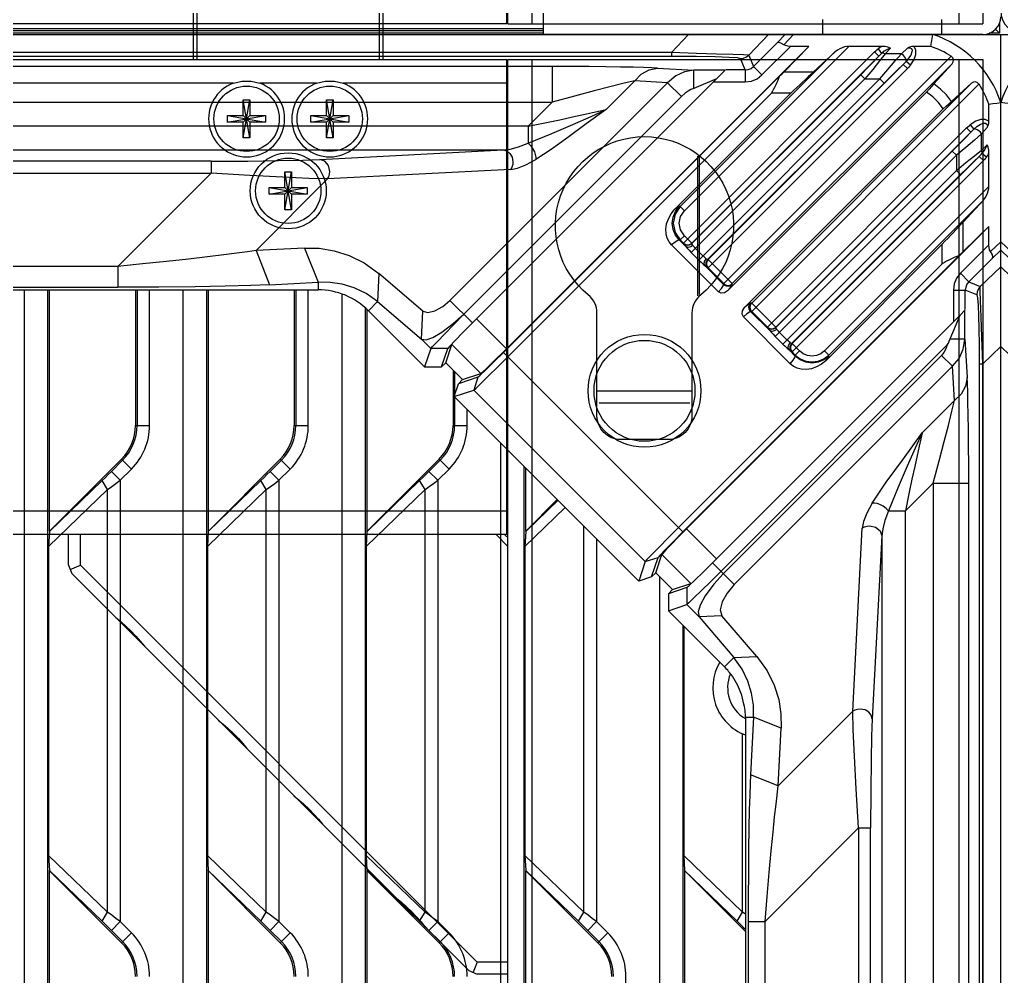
# Model space of a CAD drawing. Header units: millimetres. Extents: x -3132 to 28633, y 682 to 5849.
# Drawn here: x 24478.3 to 24561, y 4006.4 to 4087 of the extents above; entities that cross this region are included whole.
import ezdxf

# ---------------------------------------------------------------- set-up
doc = ezdxf.new("R2010")
doc.units = ezdxf.units.MM

# ---------------------------------------------------------------- blocks, each defined once
blk = doc.blocks.new('rtjg')
at = {"linetype": 'Continuous'}
for p, q in [((18724.389, 2765.059), (18724.389, 2763.809)), ((18734.389, 2765.059), (18734.389, 2763.809)), ((18239.389, 1763.809), (18239.389, 2763.809)), ((18239.389, 2763.809), (18739.389, 2763.809)), ((18711.661, 2762.288), (18713.107, 2763.809)), ((18719.817, 2763.809), (18718.174, 2762.082)), ((18720.563, 2763.102), (18721.236, 2763.809)), ((18721.942, 2763.809), (18721.116, 2762.94)), ((18739.389, 1763.809), (18739.389, 2763.809)), ((18697.764, 2737.35), (18723.224, 2762.809)), ((18726.588, 2762.809), (18712.749, 2748.97)), ((18720.563, 2763.102), (18718.575, 2761.114)), ((18721.684, 2762.809), (18719.282, 2760.407)), ((18720.69, 2763.13), (18720.563, 2763.102)), ((18723.224, 2762.809), (18721.114, 2760.647)), ((18723.224, 2762.809), (18721.684, 2762.809)), ((18729.38, 2762.809), (18726.588, 2762.809)), ((18730.095, 2762.664), (18729.652, 2762.184)), ((18731.03, 2762.184), (18731.545, 2762.664)), ((18733.51, 2762.809), (18732.085, 2762.809)), ((18711.661, 2762.288), (18627.701, 2762.288)), ((18627.701, 2761.996), (18711.661, 2761.996)), ((18711.661, 2762.288), (18711.661, 2761.996)), ((18725.414, 2762.338), (18712.398, 2749.322)), ((18712.667, 2746.241), (18728.77, 2762.344)), ((18713.37, 2746.241), (18729.199, 2762.071)), ((18716.073, 2742.835), (18735.214, 2761.976)), ((18718.174, 2762.082), (18718.575, 2761.114)), ((18723.597, 2760.647), (18725.433, 2762.355)), ((18728.77, 2762.344), (18729.122, 2761.993)), ((18729.062, 2762.602), (18729.357, 2762.217)), ((18731.03, 2762.184), (18729.652, 2762.184)), ((18701.613, 2761.115), (18627.293, 2761.115)), ((18701.613, 2761.115), (18701.613, 2758.117)), ((18716.776, 2742.835), (18735.291, 2761.351)), ((18717.868, 2760.821), (18717.467, 2761.789)), ((18719.282, 2760.407), (18718.575, 2761.114)), ((18731.177, 2761.29), (18731.529, 2760.938)), ((18731.794, 2761.235), (18731.412, 2761.534)), ((18735.291, 2761.351), (18733.757, 2759.648)), ((18720.764, 2760.288), (18697.504, 2737.028)), ((18710.497, 2760.971), (18713.548, 2760.794)), ((18727.596, 2760.426), (18713.37, 2746.199)), ((18713.548, 2759.275), (18713.548, 2760.794)), ((18716.188, 2760.794), (18713.548, 2760.794)), ((18714.749, 2744.158), (18731.529, 2760.938)), ((18715.445, 2760.068), (18716.188, 2760.794)), ((18717.868, 2760.821), (18716.234, 2760.821)), ((18717.868, 2760.821), (18717.868, 2759.822)), ((18723.597, 2760.647), (18721.114, 2760.647)), ((18727.594, 2760.424), (18727.946, 2760.072)), ((18711.333, 2759.747), (18693.01, 2741.423)), ((18694.905, 2739.528), (18715.445, 2760.068)), ((18706.157, 2757.502), (18708.562, 2759.908)), ((18711.333, 2759.747), (18708.562, 2759.908)), ((18712.494, 2758.585), (18711.333, 2759.747)), ((18713.328, 2745.455), (18727.946, 2760.072)), ((18715.445, 2760.068), (18713.548, 2759.275)), ((18713.963, 2744.82), (18729.216, 2760.072)), ((18714.708, 2744.861), (18729.567, 2759.721)), ((18715.211, 2759.822), (18717.868, 2759.822)), ((18736.93, 2759.712), (18718.414, 2741.196)), ((18718.414, 2740.493), (18737.555, 2759.634)), ((18727.946, 2760.072), (18729.216, 2760.072)), ((18729.216, 2760.072), (18729.567, 2759.721)), ((18735.227, 2758.177), (18736.93, 2759.712)), ((18712.494, 2758.585), (18694.171, 2740.262)), ((18697.87, 2736.662), (18720.079, 2758.871)), ((18711.919, 2749.068), (18721.722, 2758.871)), ((18712.823, 2758.874), (18712.494, 2758.585)), ((18733.125, 2758.96), (18716.392, 2742.227)), ((18721.722, 2758.871), (18720.079, 2758.871)), ((18631.215, 2758.117), (18701.613, 2758.117)), ((18699.585, 2756.089), (18701.613, 2758.117)), ((18738.389, 2756.506), (18738.389, 2757.931)), ((18717.806, 2740.813), (18734.537, 2757.544)), ((18699.585, 2756.089), (18632.386, 2756.089)), ((18699.585, 2756.089), (18699.585, 2754.649)), ((18736.815, 2756.215), (18737.113, 2755.833)), ((18719.738, 2739.17), (18736.517, 2755.949)), ((18720.441, 2739.17), (18736.95, 2755.679)), ((18736.517, 2755.949), (18736.869, 2755.598)), ((18738.243, 2755.965), (18737.764, 2755.45)), ((18737.764, 2754.072), (18737.764, 2755.45)), ((18737.764, 2754.072), (18738.243, 2754.516)), ((18633.618, 2754.09), (18697.487, 2754.09)), ((18682.062, 2753.287), (18697.487, 2754.09)), ((18720.399, 2738.384), (18735.652, 2753.636)), ((18735.298, 2753.986), (18720.441, 2739.128)), ((18735.3, 2753.988), (18735.652, 2753.636)), ((18735.652, 2753.636), (18735.652, 2752.366)), ((18738.182, 2753.483), (18737.797, 2753.777)), ((18738.389, 2751.009), (18738.389, 2753.801)), ((18672.891, 2753.143), (18635.257, 2753.143)), ((18672.891, 2753.143), (18672.891, 2752.144)), ((18721.82, 2737.087), (18737.923, 2753.191)), ((18737.572, 2753.542), (18737.923, 2753.191)), ((18635.043, 2752.144), (18672.891, 2752.144)), ((18665.031, 2744.284), (18672.891, 2752.144)), ((18698.132, 2752.446), (18682.707, 2751.643)), ((18721.034, 2737.749), (18735.652, 2752.366)), ((18721.779, 2737.79), (18736.003, 2752.015)), ((18735.652, 2752.366), (18736.003, 2752.015)), ((18676.681, 2745.617), (18682.707, 2751.643)), ((18724.55, 2737.17), (18738.389, 2751.009)), ((18724.901, 2736.818), (18737.917, 2749.834)), ((18737.935, 2749.853), (18736.226, 2748.018)), ((18712.398, 2749.322), (18712.309, 2749.322)), ((18712.749, 2748.97), (18712.398, 2749.322)), ((18736.226, 2745.535), (18736.226, 2748.018)), ((18738.389, 2747.644), (18712.929, 2722.185)), ((18736.226, 2745.535), (18738.389, 2747.644)), ((18738.389, 2746.105), (18738.389, 2747.644)), ((18239.389, 2746.363), (18240.258, 2745.536)), ((18712.309, 2746.51), (18712.398, 2746.51)), ((18712.838, 2745.981), (18712.309, 2746.51)), ((18712.398, 2746.51), (18712.749, 2746.861)), ((18712.398, 2746.51), (18712.667, 2746.241)), ((18712.667, 2746.241), (18712.667, 2746.199)), ((18712.749, 2746.861), (18713.37, 2746.241)), ((18713.37, 2746.199), (18713.37, 2746.241)), ((18734.45, 2746.143), (18724.647, 2736.34)), ((18734.45, 2744.499), (18734.45, 2746.143)), ((18738.52, 2745.536), (18739.389, 2746.363)), ((18240.096, 2744.984), (18239.389, 2745.656)), ((18680.772, 2745.83), (18676.681, 2745.617)), ((18676.681, 2745.617), (18677.813, 2742.731)), ((18680.772, 2745.83), (18681.904, 2742.943)), ((18711.661, 2746.088), (18715.617, 2742.132)), ((18713.328, 2745.455), (18713.963, 2744.82)), ((18713.677, 2745.803), (18714.312, 2745.168)), ((18735.986, 2743.702), (18738.389, 2746.105)), ((18738.652, 2745.302), (18738.52, 2745.536)), ((18739.389, 2745.656), (18738.681, 2744.984)), ((18734.45, 2744.499), (18712.241, 2722.29)), ((18712.607, 2721.924), (18735.867, 2745.184)), ((18714.749, 2744.861), (18714.708, 2744.861)), ((18714.749, 2744.861), (18716.776, 2742.835)), ((18736.693, 2742.996), (18738.681, 2744.984)), ((18239.389, 2744.237), (18241.117, 2742.595)), ((18665.031, 2744.284), (18581.455, 2744.284)), ((18665.031, 2744.284), (18665.031, 2742.53)), ((18687.029, 2743.698), (18686.92, 2741.326)), ((18690.734, 2740.526), (18687.029, 2743.698)), ((18716.073, 2742.746), (18714.489, 2744.33)), ((18714.708, 2744.158), (18714.749, 2744.158)), ((18714.749, 2744.158), (18716.073, 2742.835)), ((18736.693, 2742.996), (18735.986, 2743.702)), ((18737.661, 2742.595), (18739.389, 2744.237)), ((18677.813, 2742.731), (18681.904, 2742.943)), ((18681.904, 2742.943), (18681.904, 2742.309)), ((18716.073, 2742.835), (18716.073, 2742.746)), ((18716.776, 2742.746), (18716.776, 2742.835)), ((18736.693, 2742.996), (18737.661, 2742.595)), ((18581.455, 2742.53), (18665.031, 2742.53)), ((18616.463, 2742.309), (18681.904, 2742.309)), ((18657.16, 2742.309), (18657.16, 2518.723)), ((18659.153, 2519.789), (18659.153, 2742.309)), ((18659.298, 2722.005), (18659.298, 2742.309)), ((18666.525, 2742.309), (18666.525, 2730.893)), ((18666.658, 2742.309), (18666.659, 2730.893)), ((18667.713, 2730.893), (18667.713, 2742.309)), ((18670.53, 2742.309), (18670.53, 2518.723)), ((18672.523, 2519.789), (18672.523, 2742.309)), ((18672.668, 2722.005), (18672.668, 2742.309)), ((18679.895, 2742.309), (18679.895, 2730.893)), ((18680.028, 2742.309), (18680.029, 2730.893)), ((18681.083, 2730.893), (18681.083, 2742.309)), ((18735.401, 2742.289), (18735.401, 2739.631)), ((18735.401, 2742.289), (18736.4, 2742.289)), ((18736.4, 2740.655), (18736.4, 2742.289)), ((18737.368, 2741.888), (18736.4, 2742.289)), ((18683.9, 2741.921), (18683.9, 2518.723)), ((18686.146, 2740.552), (18686.92, 2741.326)), ((18686.92, 2741.326), (18690.625, 2738.154)), ((18693.01, 2741.423), (18694.905, 2739.528)), ((18718.414, 2741.196), (18718.326, 2741.196)), ((18718.414, 2741.196), (18720.441, 2739.17)), ((18685.893, 2519.789), (18685.893, 2740.747)), ((18686.038, 2722.005), (18686.038, 2740.635)), ((18690.879, 2735.82), (18686.146, 2740.552)), ((18690.625, 2738.154), (18690.734, 2740.526)), ((18718.326, 2740.493), (18718.414, 2740.493)), ((18719.909, 2738.91), (18718.326, 2740.493)), ((18718.414, 2740.493), (18719.738, 2739.17)), ((18736.362, 2740.589), (18735.97, 2740.188)), ((18736.362, 2738.163), (18736.362, 2740.589)), ((18695.252, 2739.863), (18697.764, 2737.35)), ((18735.97, 2740.188), (18715.108, 2719.325)), ((18717.712, 2740.038), (18721.668, 2736.082)), ((18719.738, 2739.17), (18719.738, 2739.128)), ((18720.441, 2739.128), (18720.441, 2739.17)), ((18720.748, 2738.732), (18721.383, 2738.097)), ((18690.625, 2738.154), (18691.399, 2737.38)), ((18720.399, 2738.384), (18721.034, 2737.749)), ((18736.362, 2738.163), (18735.123, 2738.163)), ((18736.362, 2738.163), (18736.551, 2734.917)), ((18240.91, 2736.081), (18239.389, 2737.528)), ((18691.399, 2737.38), (18690.879, 2735.82)), ((18692.828, 2737.38), (18691.399, 2737.38)), ((18692.308, 2735.82), (18692.828, 2737.38)), ((18692.654, 2736.166), (18693.167, 2737.707)), ((18693.167, 2737.707), (18695.609, 2735.266)), ((18712.607, 2721.924), (18697.504, 2737.028)), ((18715.822, 2718.611), (18734.885, 2737.673)), ((18722.089, 2736.73), (18721.56, 2737.259)), ((18721.82, 2737.79), (18721.779, 2737.79)), ((18721.779, 2737.087), (18721.82, 2737.087)), ((18721.82, 2737.79), (18722.441, 2737.17)), ((18721.82, 2737.087), (18722.089, 2736.818)), ((18722.441, 2737.17), (18722.089, 2736.818)), ((18724.901, 2736.818), (18724.55, 2737.17)), ((18739.389, 2737.528), (18737.867, 2736.081)), ((18734.403, 2736.788), (18716.024, 2718.409)), ((18722.089, 2736.818), (18722.089, 2736.73)), ((18724.901, 2736.73), (18724.901, 2736.818)), ((18735.319, 2735.872), (18734.403, 2736.788)), ((18690.879, 2735.82), (18692.308, 2735.82)), ((18692.654, 2736.166), (18692.308, 2735.82)), ((18694.068, 2734.752), (18692.654, 2736.166)), ((18693.265, 2735.555), (18693.265, 2730.893)), ((18693.399, 2735.421), (18693.399, 2733.407)), ((18716.94, 2717.493), (18735.319, 2735.872)), ((18735.487, 2732.983), (18735.319, 2735.872)), ((18737.575, 2736.118), (18737.575, 2527.121)), ((18737.575, 2736.081), (18737.867, 2736.081)), ((18737.867, 2527.121), (18737.867, 2736.081)), ((18695.354, 2734.95), (18693.721, 2734.405)), ((18693.721, 2734.405), (18694.068, 2734.752)), ((18694.068, 2734.752), (18695.609, 2735.266)), ((18695.354, 2734.95), (18695.007, 2733.871)), ((18693.373, 2733.326), (18693.721, 2734.405)), ((18693.373, 2733.326), (18695.007, 2733.871)), ((18695.007, 2733.871), (18709.45, 2719.428)), ((18708.905, 2717.793), (18693.373, 2733.326)), ((18693.399, 2733.326), (18693.399, 2730.893)), ((18735.487, 2732.983), (18732.781, 2730.277)), ((18694.453, 2730.893), (18694.453, 2732.246)), ((18666.525, 2730.893), (18667.713, 2730.893)), ((18679.895, 2730.893), (18681.083, 2730.893)), ((18693.265, 2730.893), (18694.453, 2730.893)), ((18697.27, 2729.429), (18697.27, 2518.723)), ((18665.353, 2728.065), (18659.298, 2722.005)), ((18665.448, 2727.97), (18664.498, 2727.02)), ((18666.193, 2727.225), (18665.353, 2728.065)), ((18678.723, 2728.065), (18672.668, 2722.005)), ((18678.818, 2727.97), (18677.868, 2727.02)), ((18679.563, 2727.225), (18678.723, 2728.065)), ((18692.093, 2728.065), (18686.038, 2722.005)), ((18692.188, 2727.97), (18691.238, 2727.02)), ((18692.933, 2727.225), (18692.093, 2728.065)), ((18665.243, 2726.275), (18666.193, 2727.225)), ((18678.613, 2726.275), (18679.563, 2727.225)), ((18691.983, 2726.275), (18692.933, 2727.225)), ((18699.263, 2519.789), (18699.263, 2727.436)), ((18699.408, 2722.005), (18699.408, 2727.29)), ((18664.498, 2727.02), (18665.243, 2726.275)), ((18677.868, 2727.02), (18678.613, 2726.275)), ((18691.238, 2727.02), (18691.983, 2726.275)), ((18659.213, 2720.711), (18664.174, 2725.502)), ((18663.712, 2726.247), (18659.285, 2721.972)), ((18664.174, 2725.502), (18663.712, 2726.247)), ((18664.174, 2689.904), (18664.174, 2725.502)), ((18665.243, 2726.275), (18665.243, 2689.131)), ((18672.583, 2720.711), (18677.544, 2725.502)), ((18677.082, 2726.247), (18672.655, 2721.972)), ((18677.544, 2725.502), (18677.082, 2726.247)), ((18677.544, 2689.904), (18677.544, 2725.502)), ((18678.613, 2726.275), (18678.613, 2689.131)), ((18685.953, 2720.711), (18690.914, 2725.502)), ((18690.452, 2726.247), (18686.025, 2721.972)), ((18690.914, 2725.502), (18690.452, 2726.247)), ((18690.914, 2689.904), (18690.914, 2725.502)), ((18691.983, 2726.275), (18691.983, 2689.131)), ((18733.697, 2726.034), (18731.368, 2723.705)), ((18733.697, 2726.034), (18733.697, 2530.635)), ((18733.697, 2726.034), (18736.695, 2726.034)), ((18736.695, 2526.713), (18736.695, 2726.034)), ((18702.05, 2724.649), (18699.408, 2722.005)), ((18699.323, 2720.711), (18702.713, 2723.985)), ((18702.107, 2724.591), (18699.395, 2721.972)), ((18729.928, 2723.705), (18731.368, 2723.705)), ((18731.368, 2531.98), (18731.368, 2723.705)), ((18704.284, 2689.904), (18704.284, 2722.414)), ((18712.929, 2722.185), (18715.442, 2719.672)), ((18726.922, 2706.827), (18727.725, 2722.252)), ((18659.282, 2721.974), (18659.213, 2720.711)), ((18659.299, 2722.005), (18659.282, 2721.974)), ((18672.652, 2721.974), (18672.583, 2720.711)), ((18672.669, 2722.005), (18672.652, 2721.974)), ((18686.022, 2721.974), (18685.953, 2720.711)), ((18686.039, 2722.005), (18686.022, 2721.974)), ((18699.392, 2721.974), (18699.323, 2720.711)), ((18699.409, 2722.005), (18699.392, 2721.974)), ((18705.353, 2721.345), (18705.353, 2689.131)), ((18729.369, 2721.608), (18728.567, 2706.183)), ((18729.369, 2721.608), (18729.369, 2533.212)), ((18659.213, 2720.711), (18659.213, 2694.695)), ((18672.583, 2720.711), (18672.583, 2694.695)), ((18685.953, 2720.711), (18685.953, 2694.695)), ((18699.323, 2720.711), (18699.323, 2694.695)), ((18709.45, 2719.428), (18710.529, 2719.775)), ((18709.984, 2718.141), (18710.529, 2719.775)), ((18710.331, 2718.488), (18710.845, 2720.029)), ((18710.845, 2720.029), (18713.286, 2717.588)), ((18709.45, 2719.428), (18708.905, 2717.793)), ((18715.108, 2719.325), (18716.94, 2717.493)), ((18709.984, 2718.141), (18708.905, 2717.793)), ((18710.331, 2718.488), (18709.984, 2718.141)), ((18711.745, 2717.074), (18710.331, 2718.488)), ((18710.64, 2718.18), (18710.64, 2518.723)), ((18712.96, 2717.249), (18711.4, 2716.728)), ((18711.745, 2717.074), (18713.286, 2717.588)), ((18712.96, 2717.249), (18712.96, 2715.82)), ((18711.4, 2716.728), (18711.399, 2715.299)), ((18711.4, 2716.728), (18711.745, 2717.074)), ((18711.399, 2715.299), (18712.96, 2715.82)), ((18712.96, 2715.82), (18713.989, 2714.79)), ((18716.132, 2710.567), (18711.399, 2715.299)), ((18715.91, 2714.878), (18713.989, 2714.79)), ((18713.989, 2714.79), (18716.925, 2711.36)), ((18718.846, 2711.448), (18715.91, 2714.878)), ((18712.633, 2519.789), (18712.633, 2714.066)), ((18712.693, 2714.005), (18712.693, 2694.695)), ((18716.925, 2711.36), (18718.846, 2711.448)), ((18716.925, 2711.36), (18716.132, 2710.567)), ((18717.887, 2706.458), (18717.859, 2706.889)), ((18726.922, 2706.827), (18720.651, 2700.556)), ((18717.889, 2706.324), (18717.889, 2528.831)), ((18717.889, 2706.324), (18718.567, 2706.324)), ((18718.567, 2706.324), (18718.314, 2701.472)), ((18720.903, 2705.408), (18718.567, 2706.324)), ((18717.654, 2689.904), (18717.654, 2704.93)), ((18720.651, 2700.556), (18720.903, 2705.408)), ((18720.651, 2700.556), (18718.314, 2701.472)), ((18720.47, 2699.022), (18720.651, 2700.556)), ((18727.423, 2697.011), (18719.541, 2689.128)), ((18727.423, 2697.011), (18727.423, 2534.29)), ((18727.423, 2697.011), (18728.423, 2697.011)), ((18728.423, 2534.829), (18728.423, 2697.011)), ((18659.213, 2694.695), (18659.282, 2693.427)), ((18664.174, 2689.904), (18659.213, 2694.695)), ((18672.583, 2694.695), (18672.652, 2693.427)), ((18677.544, 2689.904), (18672.583, 2694.695)), ((18685.953, 2694.695), (18686.022, 2693.427)), ((18690.914, 2689.904), (18685.953, 2694.695)), ((18699.323, 2694.695), (18699.392, 2693.427)), ((18704.284, 2689.904), (18699.323, 2694.695)), ((18712.693, 2694.695), (18712.762, 2693.427)), ((18717.654, 2689.904), (18712.693, 2694.695)), ((18659.287, 2693.431), (18663.712, 2689.159)), ((18659.298, 2584.218), (18659.298, 2693.406)), ((18659.298, 2693.406), (18665.353, 2687.341)), ((18672.657, 2693.431), (18677.082, 2689.159)), ((18672.668, 2584.218), (18672.668, 2693.406)), ((18672.668, 2693.406), (18678.723, 2687.341)), ((18686.027, 2693.431), (18690.452, 2689.159)), ((18686.038, 2584.218), (18686.038, 2693.406)), ((18686.038, 2693.406), (18692.093, 2687.341)), ((18699.397, 2693.431), (18703.822, 2689.159)), ((18699.408, 2584.218), (18699.408, 2693.406)), ((18699.408, 2693.406), (18705.463, 2687.341)), ((18712.767, 2693.431), (18717.192, 2689.159)), ((18712.778, 2584.218), (18712.778, 2693.406)), ((18712.778, 2693.406), (18717.889, 2688.286)), ((18663.712, 2689.159), (18664.174, 2689.904)), ((18677.082, 2689.159), (18677.544, 2689.904)), ((18690.452, 2689.159), (18690.914, 2689.904)), ((18703.822, 2689.159), (18704.284, 2689.904)), ((18717.192, 2689.159), (18717.654, 2689.904)), ((18717.889, 2689.737), (18717.654, 2689.904)), ((18665.243, 2689.131), (18664.498, 2688.386)), ((18666.193, 2688.181), (18665.243, 2689.131)), ((18678.613, 2689.131), (18677.868, 2688.386)), ((18679.563, 2688.181), (18678.613, 2689.131)), ((18691.983, 2689.131), (18691.238, 2688.386)), ((18692.933, 2688.181), (18691.983, 2689.131)), ((18705.353, 2689.131), (18704.608, 2688.386)), ((18706.303, 2688.181), (18705.353, 2689.131)), ((18718.12, 2689.128), (18718.12, 2450.198)), ((18718.12, 2689.128), (18719.541, 2689.128)), ((18719.541, 2445.33), (18719.541, 2689.128)), ((18664.498, 2688.386), (18665.448, 2687.436)), ((18677.868, 2688.386), (18678.818, 2687.436)), ((18691.238, 2688.386), (18692.188, 2687.436)), ((18704.608, 2688.386), (18705.558, 2687.436)), ((18665.353, 2687.341), (18666.193, 2688.181)), ((18678.723, 2687.341), (18679.563, 2688.181)), ((18692.093, 2687.341), (18692.933, 2688.181)), ((18705.463, 2687.341), (18706.303, 2688.181)), ((18707.823, 2593.106), (18707.823, 2684.513))]:
    blk.add_line(p, q, dxfattribs=at)
for points in [[(18733.51, 2762.809), (18733.565, 2763.14), (18733.62, 2763.473), (18733.674, 2763.809)], [(18721.116, 2762.94), (18720.882, 2763.073), (18720.69, 2763.13)], [(18721.662, 2762.809), (18721.446, 2762.826), (18721.263, 2762.869), (18721.116, 2762.94)], [(18726.588, 2762.809), (18726.415, 2762.796), (18726.228, 2762.759), (18726.032, 2762.698), (18725.83, 2762.612), (18725.628, 2762.501), (18725.433, 2762.355)], [(18729.38, 2762.809), (18729.273, 2762.748), (18729.167, 2762.679), (18729.062, 2762.602)], [(18730.098, 2762.666), (18729.834, 2762.557), (18729.583, 2762.399), (18729.357, 2762.217)], [(18730.095, 2762.664), (18729.89, 2762.743), (18729.648, 2762.793), (18729.38, 2762.809)], [(18732.085, 2762.809), (18731.894, 2762.79), (18731.714, 2762.737), (18731.545, 2762.664)], [(18731.545, 2762.664), (18731.733, 2762.684), (18731.871, 2762.628), (18731.927, 2762.501), (18731.91, 2762.336)], [(18731.794, 2761.235), (18732.087, 2761.703), (18732.229, 2762.123), (18732.237, 2762.488), (18732.085, 2762.809)], [(18718.174, 2762.082), (18717.738, 2762.088), (18716.816, 2762.114), (18715.445, 2762.157), (18713.764, 2762.214), (18711.661, 2762.288)], [(18711.661, 2761.996), (18713.753, 2761.985), (18715.332, 2761.957), (18716.506, 2761.913), (18717.195, 2761.858), (18717.467, 2761.789)], [(18717.467, 2761.789), (18717.725, 2761.823), (18717.966, 2761.922), (18718.174, 2762.082)], [(18729.122, 2761.993), (18728.689, 2761.538), (18728.172, 2761.007), (18727.596, 2760.426)], [(18729.652, 2762.184), (18729.186, 2761.591), (18728.605, 2760.872), (18727.946, 2760.072)], [(18728.77, 2762.344), (18728.865, 2762.436), (18728.963, 2762.522), (18729.062, 2762.602)], [(18729.357, 2762.217), (18729.278, 2762.146), (18729.199, 2762.071)], [(18729.216, 2760.072), (18729.883, 2760.865), (18730.501, 2761.585), (18731.03, 2762.184)], [(18729.652, 2762.184), (18729.544, 2762.222), (18729.444, 2762.233), (18729.357, 2762.217)], [(18731.412, 2761.534), (18731.42, 2761.685), (18731.351, 2761.865), (18731.212, 2762.046), (18731.03, 2762.184)], [(18731.91, 2762.336), (18731.803, 2762.075), (18731.631, 2761.805), (18731.412, 2761.534)], [(18735.291, 2761.351), (18735.383, 2761.503), (18735.405, 2761.675), (18735.346, 2761.845), (18735.214, 2761.976)], [(18710.497, 2760.971), (18709.977, 2760.997), (18709.294, 2761.022), (18708.431, 2761.046), (18707.377, 2761.069), (18706.129, 2761.088), (18704.72, 2761.103), (18703.197, 2761.112), (18701.613, 2761.115)], [(18714.749, 2744.861), (18731.258, 2761.37), (18731.337, 2761.452), (18731.412, 2761.534)], [(18717.868, 2760.821), (18718.127, 2760.855), (18718.368, 2760.955), (18718.575, 2761.114)], [(18729.567, 2759.721), (18730.149, 2760.297), (18730.694, 2760.829), (18731.177, 2761.29)], [(18731.794, 2761.235), (18731.711, 2761.134), (18731.623, 2761.035), (18731.529, 2760.938)], [(18708.562, 2759.908), (18709.114, 2760.472), (18709.776, 2760.836), (18710.497, 2760.971)], [(18713.548, 2760.794), (18712.761, 2760.677), (18712.015, 2760.34), (18711.333, 2759.747)], [(18717.868, 2759.822), (18718.386, 2759.89), (18718.868, 2760.089), (18719.282, 2760.407)], [(18708.562, 2759.908), (18707.681, 2759.703), (18706.477, 2759.404), (18705.141, 2759.06), (18703.504, 2758.627), (18701.613, 2758.117)], [(18733.757, 2759.648), (18733.56, 2759.43), (18733.348, 2759.2), (18733.123, 2758.958)], [(18735.227, 2758.177), (18734.816, 2758.72), (18734.319, 2759.219), (18733.757, 2759.648)], [(18737.555, 2759.634), (18737.414, 2759.772), (18737.245, 2759.826), (18737.08, 2759.803), (18736.93, 2759.712)], [(18713.548, 2759.275), (18713.3, 2759.167), (18713.058, 2759.034), (18712.823, 2758.874)], [(18734.537, 2757.544), (18734.148, 2758.082), (18733.681, 2758.552), (18733.125, 2758.96)], [(18240.389, 2757.931), (18240.058, 2757.986), (18239.725, 2758.041), (18239.389, 2758.095)], [(18734.537, 2757.544), (18734.78, 2757.769), (18735.01, 2757.98), (18735.227, 2758.177)], [(18738.389, 2757.931), (18738.72, 2757.986), (18739.053, 2758.041), (18739.389, 2758.095)], [(18699.585, 2754.649), (18701.601, 2755.466), (18703.364, 2756.233), (18704.886, 2756.916), (18706.157, 2757.502)], [(18699.585, 2756.089), (18701.011, 2756.376), (18702.255, 2756.633), (18703.33, 2756.863), (18704.25, 2757.062), (18705.025, 2757.235), (18705.659, 2757.382), (18706.157, 2757.502)], [(18706.157, 2757.502), (18704.464, 2756.284), (18702.925, 2755.139), (18701.519, 2754.127), (18700.23, 2753.284)], [(18736.517, 2755.949), (18736.615, 2756.043), (18736.714, 2756.132), (18736.815, 2756.215)], [(18738.389, 2756.506), (18738.07, 2756.657), (18737.705, 2756.65), (18737.285, 2756.509), (18736.815, 2756.215)], [(18737.113, 2755.833), (18737.384, 2756.051), (18737.654, 2756.223), (18737.916, 2756.331)], [(18737.916, 2756.331), (18738.101, 2756.345), (18738.227, 2756.267), (18738.264, 2756.132), (18738.243, 2755.965)], [(18738.243, 2755.965), (18738.317, 2756.134), (18738.37, 2756.315), (18738.389, 2756.506)], [(18736.869, 2755.598), (18736.407, 2755.114), (18735.875, 2754.568), (18735.298, 2753.986)], [(18737.764, 2755.45), (18737.163, 2754.921), (18736.444, 2754.303), (18735.652, 2753.636)], [(18737.113, 2755.833), (18737.031, 2755.757), (18736.95, 2755.679)], [(18737.412, 2755.789), (18737.303, 2755.832), (18737.201, 2755.847), (18737.113, 2755.833)], [(18737.764, 2755.45), (18737.673, 2755.582), (18737.552, 2755.699), (18737.412, 2755.789)], [(18697.487, 2754.09), (18698.068, 2754.167), (18698.781, 2754.358), (18699.585, 2754.649)], [(18699.585, 2754.649), (18699.786, 2754.453), (18699.968, 2754.207), (18700.114, 2753.929)], [(18737.797, 2753.778), (18737.978, 2754.003), (18738.136, 2754.253), (18738.245, 2754.518)], [(18738.389, 2753.801), (18738.372, 2754.068), (18738.323, 2754.311), (18738.243, 2754.516)], [(18697.487, 2754.09), (18697.794, 2754.012), (18698.058, 2753.803), (18698.245, 2753.482), (18698.317, 2753.09)], [(18700.114, 2753.929), (18700.197, 2753.694), (18700.237, 2753.474), (18700.23, 2753.284)], [(18721.82, 2737.79), (18737.65, 2753.62), (18737.725, 2753.698), (18737.797, 2753.777)], [(18735.652, 2752.366), (18736.452, 2753.026), (18737.171, 2753.607), (18737.764, 2754.072)], [(18737.797, 2753.778), (18737.813, 2753.863), (18737.802, 2753.964), (18737.764, 2754.072)], [(18738.182, 2753.483), (18738.258, 2753.588), (18738.327, 2753.694), (18738.389, 2753.801)], [(18672.891, 2753.143), (18676.001, 2753.156), (18678.585, 2753.187), (18680.626, 2753.233), (18682.062, 2753.287)], [(18682.892, 2752.288), (18682.781, 2752.772), (18682.484, 2753.139), (18682.062, 2753.287)], [(18698.132, 2752.446), (18698.687, 2752.554), (18699.399, 2752.836), (18700.23, 2753.284)], [(18698.317, 2753.09), (18698.298, 2752.854), (18698.231, 2752.628), (18698.132, 2752.446)], [(18736.003, 2752.015), (18736.585, 2752.591), (18737.116, 2753.108), (18737.572, 2753.542)], [(18738.182, 2753.483), (18738.102, 2753.383), (18738.015, 2753.286), (18737.923, 2753.191)], [(18682.707, 2751.643), (18681.137, 2751.688), (18678.928, 2751.787), (18676.16, 2751.939), (18672.891, 2752.144)], [(18682.707, 2751.643), (18682.805, 2751.823), (18682.872, 2752.047), (18682.892, 2752.288)], [(18737.935, 2749.853), (18738.08, 2750.049), (18738.192, 2750.251), (18738.277, 2750.454), (18738.338, 2750.649), (18738.376, 2750.836), (18738.389, 2751.009)], [(18711.661, 2746.088), (18711.459, 2746.34), (18711.305, 2746.651), (18711.214, 2747.013), (18711.192, 2747.421), (18711.252, 2747.86), (18711.399, 2748.303), (18711.627, 2748.715), (18711.919, 2749.068)], [(18711.73, 2747.916), (18711.796, 2748.426), (18711.993, 2748.906), (18712.309, 2749.322)], [(18712.398, 2749.322), (18711.97, 2748.683), (18711.816, 2747.915), (18711.97, 2747.147), (18712.398, 2746.51)], [(18712.309, 2749.322), (18712.234, 2749.293), (18712.104, 2749.208), (18711.919, 2749.068)], [(18712.749, 2746.861), (18712.424, 2747.35), (18712.312, 2747.922), (18712.427, 2748.491), (18712.749, 2748.97)], [(18712.309, 2746.51), (18711.995, 2746.921), (18711.798, 2747.398), (18711.73, 2747.916)], [(18712.309, 2746.51), (18712.19, 2746.472), (18711.97, 2746.33), (18711.661, 2746.088)], [(18712.667, 2746.241), (18712.749, 2746.175), (18712.878, 2746.116), (18713.018, 2746.096)], [(18712.667, 2746.199), (18712.687, 2746.162), (18712.745, 2746.088), (18712.838, 2745.981)], [(18713.018, 2746.055), (18712.879, 2746.074), (18712.75, 2746.133), (18712.667, 2746.199)], [(18713.018, 2746.096), (18713.175, 2746.121), (18713.294, 2746.179), (18713.37, 2746.241)], [(18713.37, 2746.199), (18713.288, 2746.134), (18713.16, 2746.075), (18713.018, 2746.055)], [(18713.37, 2746.199), (18713.375, 2746.177), (18713.4, 2746.135), (18713.444, 2746.078)], [(18676.681, 2745.617), (18675.975, 2745.515), (18675.076, 2745.396), (18673.961, 2745.256), (18672.606, 2745.091), (18670.996, 2744.904), (18669.144, 2744.701), (18667.121, 2744.492), (18665.031, 2744.284)], [(18680.772, 2745.83), (18682.008, 2745.809), (18683.255, 2745.608), (18684.517, 2745.212), (18685.784, 2744.592), (18687.029, 2743.698)], [(18712.838, 2745.981), (18712.974, 2745.83), (18713.139, 2745.65), (18713.328, 2745.455)], [(18712.838, 2745.981), (18712.95, 2745.92), (18713.064, 2745.906), (18713.19, 2745.928)], [(18713.19, 2745.928), (18713.279, 2745.963), (18713.365, 2746.014), (18713.444, 2746.078)], [(18713.677, 2745.803), (18713.588, 2745.899), (18713.509, 2745.995), (18713.444, 2746.078)], [(18738.52, 2745.536), (18738.449, 2745.683), (18738.405, 2745.866), (18738.389, 2746.083)], [(18738.681, 2744.984), (18738.709, 2745.11), (18738.652, 2745.302)], [(18713.963, 2744.82), (18714.158, 2744.631), (18714.338, 2744.466), (18714.489, 2744.33)], [(18714.587, 2744.935), (18714.503, 2745.001), (18714.407, 2745.08), (18714.312, 2745.168)], [(18714.489, 2744.33), (18714.417, 2744.495), (18714.445, 2744.708), (18714.587, 2744.935)], [(18714.708, 2744.158), (18714.581, 2744.375), (18714.578, 2744.631), (18714.708, 2744.861)], [(18714.587, 2744.935), (18714.644, 2744.892), (18714.685, 2744.867), (18714.708, 2744.861)], [(18714.749, 2744.861), (18714.655, 2744.729), (18714.61, 2744.587), (18714.607, 2744.453), (18714.636, 2744.335), (18714.685, 2744.237), (18714.749, 2744.158)], [(18714.489, 2744.33), (18714.597, 2744.236), (18714.671, 2744.178), (18714.708, 2744.158)], [(18735.986, 2743.702), (18735.669, 2743.288), (18735.469, 2742.806), (18735.401, 2742.289)], [(18686.92, 2741.326), (18685.94, 2742.004), (18684.938, 2742.482), (18683.929, 2742.787), (18682.919, 2742.938), (18681.904, 2742.943)], [(18716.073, 2742.835), (18716.155, 2742.769), (18716.284, 2742.71), (18716.424, 2742.69)], [(18716.424, 2742.69), (18716.58, 2742.715), (18716.7, 2742.773), (18716.776, 2742.835)], [(18736.693, 2742.996), (18736.534, 2742.789), (18736.434, 2742.548), (18736.4, 2742.289)], [(18677.78, 2742.729), (18676.241, 2742.667), (18674.091, 2742.612), (18671.562, 2742.57), (18668.505, 2742.541), (18665.031, 2742.53)], [(18715.617, 2742.132), (18715.869, 2742.431), (18716.023, 2742.639), (18716.073, 2742.746)], [(18716.392, 2742.227), (18716.126, 2742.056), (18715.845, 2742.022), (18715.617, 2742.132)], [(18716.424, 2742.601), (18716.285, 2742.621), (18716.156, 2742.68), (18716.073, 2742.746)], [(18716.392, 2742.227), (18716.603, 2742.48), (18716.732, 2742.655), (18716.776, 2742.746)], [(18716.776, 2742.746), (18716.694, 2742.681), (18716.566, 2742.622), (18716.424, 2742.601)], [(18737.661, 2742.595), (18737.503, 2742.389), (18737.403, 2742.148), (18737.368, 2741.888)], [(18737.867, 2736.081), (18737.789, 2738.318), (18737.731, 2740.049), (18737.689, 2741.376), (18737.666, 2742.21), (18737.661, 2742.595)], [(18690.734, 2740.526), (18691.154, 2740.398), (18691.743, 2740.536), (18692.398, 2740.906), (18693.01, 2741.423)], [(18718.326, 2741.196), (18718.234, 2741.153), (18718.059, 2741.023), (18717.806, 2740.813)], [(18718.181, 2740.845), (18718.201, 2740.984), (18718.259, 2741.113), (18718.326, 2741.196)], [(18718.414, 2741.196), (18718.348, 2741.114), (18718.289, 2740.985), (18718.269, 2740.845)], [(18737.368, 2741.888), (18737.434, 2741.648), (18737.487, 2741.029), (18737.526, 2740.116)], [(18717.712, 2740.038), (18717.601, 2740.267), (18717.635, 2740.547), (18717.806, 2740.813)], [(18718.326, 2740.493), (18718.219, 2740.444), (18718.011, 2740.289), (18717.712, 2740.038)], [(18718.326, 2740.493), (18718.26, 2740.575), (18718.201, 2740.703), (18718.181, 2740.845)], [(18718.269, 2740.845), (18718.288, 2740.708), (18718.344, 2740.582), (18718.414, 2740.493)], [(18690.625, 2738.154), (18691.01, 2738.101), (18691.559, 2738.297), (18692.323, 2738.751), (18693.271, 2739.484), (18694.166, 2740.267)], [(18691.399, 2737.38), (18691.551, 2737.553), (18691.953, 2737.974), (18692.567, 2738.605), (18693.337, 2739.385), (18694.166, 2740.267)], [(18694.905, 2739.528), (18694.119, 2738.737), (18693.447, 2738.049), (18692.996, 2737.575), (18692.828, 2737.38)], [(18734.885, 2737.673), (18734.974, 2737.835), (18735.054, 2737.998), (18735.97, 2740.188)], [(18737.526, 2740.116), (18737.552, 2739.034), (18737.569, 2737.692), (18737.575, 2736.118)], [(18719.738, 2739.17), (18719.82, 2739.103), (18719.949, 2739.045), (18720.089, 2739.025)], [(18719.738, 2739.128), (18719.758, 2739.091), (18719.816, 2739.017), (18719.909, 2738.91)], [(18720.089, 2738.983), (18719.951, 2739.003), (18719.821, 2739.062), (18719.738, 2739.128)], [(18719.909, 2738.91), (18720.045, 2738.759), (18720.21, 2738.579), (18720.399, 2738.384)], [(18719.909, 2738.91), (18720.022, 2738.848), (18720.135, 2738.835), (18720.261, 2738.856)], [(18720.089, 2739.025), (18720.246, 2739.05), (18720.366, 2739.108), (18720.441, 2739.17)], [(18720.441, 2739.128), (18720.359, 2739.063), (18720.231, 2739.004), (18720.089, 2738.983)], [(18720.261, 2738.856), (18720.35, 2738.892), (18720.436, 2738.943), (18720.515, 2739.007)], [(18720.441, 2739.128), (18720.446, 2739.106), (18720.472, 2739.064), (18720.515, 2739.007)], [(18720.748, 2738.732), (18720.659, 2738.828), (18720.58, 2738.923), (18720.515, 2739.007)], [(18721.658, 2737.864), (18721.574, 2737.93), (18721.478, 2738.008), (18721.383, 2738.097)], [(18721.56, 2737.259), (18721.488, 2737.424), (18721.516, 2737.637), (18721.658, 2737.864)], [(18721.658, 2737.864), (18721.715, 2737.821), (18721.756, 2737.796), (18721.779, 2737.79)], [(18735.319, 2735.872), (18735.888, 2736.539), (18736.236, 2737.309), (18736.362, 2738.163)], [(18695.354, 2734.95), (18695.55, 2735.118), (18696.025, 2735.569), (18696.713, 2736.242), (18697.504, 2737.028)], [(18721.034, 2737.749), (18721.23, 2737.56), (18721.409, 2737.395), (18721.56, 2737.259)], [(18721.56, 2737.259), (18721.668, 2737.165), (18721.742, 2737.107), (18721.779, 2737.087)], [(18721.779, 2737.087), (18721.652, 2737.304), (18721.649, 2737.56), (18721.779, 2737.79)], [(18721.82, 2737.79), (18721.726, 2737.657), (18721.681, 2737.516), (18721.678, 2737.382), (18721.707, 2737.264), (18721.756, 2737.166), (18721.82, 2737.087)], [(18723.495, 2736.733), (18723.109, 2736.783), (18722.75, 2736.933), (18722.441, 2737.17)], [(18724.55, 2737.17), (18724.241, 2736.933), (18723.881, 2736.783), (18723.495, 2736.733)], [(18734.885, 2737.674), (18734.77, 2737.331), (18734.605, 2737.032), (18734.403, 2736.788)], [(18695.007, 2733.871), (18695.176, 2734.017), (18695.598, 2734.419), (18696.239, 2735.044), (18697.027, 2735.821), (18697.87, 2736.662)], [(18721.668, 2736.082), (18721.909, 2736.391), (18722.052, 2736.61), (18722.089, 2736.73)], [(18724.647, 2736.34), (18724.295, 2736.048), (18723.882, 2735.819), (18723.44, 2735.672), (18723, 2735.613), (18722.593, 2735.634), (18722.231, 2735.726), (18721.92, 2735.879), (18721.668, 2736.082)], [(18722.089, 2736.818), (18722.494, 2736.506), (18722.973, 2736.306), (18723.495, 2736.236)], [(18723.495, 2736.15), (18722.985, 2736.216), (18722.505, 2736.413), (18722.089, 2736.73)], [(18723.495, 2736.236), (18724.017, 2736.306), (18724.496, 2736.506), (18724.901, 2736.818)], [(18724.901, 2736.73), (18724.49, 2736.416), (18724.013, 2736.218), (18723.495, 2736.15)], [(18724.647, 2736.34), (18724.788, 2736.524), (18724.873, 2736.655), (18724.901, 2736.73)], [(18736.551, 2734.917), (18736.417, 2734.201), (18736.055, 2733.539), (18735.487, 2732.983)], [(18736.695, 2726.034), (18736.692, 2727.619), (18736.682, 2729.142), (18736.667, 2730.552), (18736.648, 2731.799), (18736.626, 2732.853), (18736.602, 2733.716), (18736.576, 2734.399), (18736.551, 2734.917)], [(18733.697, 2726.034), (18734.204, 2727.915), (18734.636, 2729.55), (18734.98, 2730.887), (18735.28, 2732.094), (18735.487, 2732.983)], [(18728.564, 2724.35), (18729.751, 2726.128), (18731.203, 2728.091), (18732.781, 2730.277)], [(18732.781, 2730.277), (18732.188, 2728.991), (18731.501, 2727.459), (18730.738, 2725.704), (18729.928, 2723.705)], [(18732.781, 2730.277), (18732.661, 2729.779), (18732.514, 2729.145), (18732.341, 2728.371), (18732.142, 2727.45), (18731.912, 2726.375), (18731.655, 2725.132), (18731.368, 2723.705)], [(18664.498, 2727.02), (18664.228, 2726.751), (18663.966, 2726.494), (18663.712, 2726.247)], [(18677.868, 2727.02), (18677.598, 2726.751), (18677.336, 2726.494), (18677.082, 2726.247)], [(18691.238, 2727.02), (18690.968, 2726.751), (18690.706, 2726.494), (18690.452, 2726.247)], [(18664.174, 2725.502), (18664.524, 2725.752), (18664.881, 2726.01), (18665.243, 2726.275)], [(18677.544, 2725.502), (18677.894, 2725.752), (18678.251, 2726.01), (18678.613, 2726.275)], [(18690.914, 2725.502), (18691.264, 2725.752), (18691.621, 2726.01), (18691.983, 2726.275)], [(18728.564, 2724.35), (18728.116, 2723.521), (18727.834, 2722.809), (18727.725, 2722.252)], [(18729.208, 2724.235), (18728.973, 2724.318), (18728.753, 2724.358), (18728.564, 2724.35)], [(18729.928, 2723.705), (18729.733, 2723.906), (18729.486, 2724.088), (18729.208, 2724.235)], [(18729.928, 2723.705), (18729.638, 2722.903), (18729.447, 2722.19), (18729.369, 2721.608)], [(18712.241, 2722.29), (18711.401, 2721.447), (18710.623, 2720.659), (18709.999, 2720.019), (18709.596, 2719.597), (18709.45, 2719.428)], [(18727.725, 2722.252), (18727.905, 2722.35), (18728.129, 2722.417), (18728.37, 2722.438)], [(18728.37, 2722.438), (18728.853, 2722.326), (18729.221, 2722.029), (18729.369, 2721.608)], [(18712.607, 2721.924), (18711.821, 2721.133), (18711.148, 2720.445), (18710.697, 2719.97), (18710.529, 2719.775)], [(18712.96, 2717.249), (18713.155, 2717.417), (18713.629, 2717.868), (18714.317, 2718.54), (18715.108, 2719.325)], [(18715.822, 2718.611), (18714.965, 2717.758), (18714.184, 2716.988), (18713.554, 2716.373), (18713.133, 2715.971), (18712.96, 2715.82)], [(18716.024, 2718.409), (18715.217, 2717.526), (18714.494, 2716.553), (18714.069, 2715.77), (18713.906, 2715.201), (18713.989, 2714.79)], [(18716.94, 2717.493), (18716.339, 2716.78), (18715.92, 2716.036), (18715.762, 2715.366), (18715.91, 2714.878)], [(18718.846, 2711.448), (18719.707, 2710.249), (18720.306, 2709.027), (18720.689, 2707.808), (18720.883, 2706.603), (18720.903, 2705.408)], [(18718.567, 2706.324), (18718.558, 2707.341), (18718.405, 2708.354), (18718.096, 2709.367), (18717.612, 2710.375), (18716.925, 2711.36)], [(18717.759, 2707.429), (18717.576, 2708.192), (18717.257, 2708.994), (18716.787, 2709.789)], [(18717.859, 2706.889), (18717.806, 2707.237), (18717.759, 2707.429)], [(18727.567, 2707.013), (18727.331, 2706.993), (18727.105, 2706.926), (18726.922, 2706.827)], [(18727.423, 2697.011), (18727.217, 2700.289), (18727.066, 2703.058), (18726.967, 2705.264), (18726.922, 2706.827)], [(18728.567, 2706.183), (18728.489, 2706.489), (18728.28, 2706.753), (18727.958, 2706.94), (18727.567, 2707.013)], [(18728.567, 2706.183), (18728.512, 2704.745), (18728.466, 2702.703), (18728.435, 2700.12), (18728.423, 2697.011)], [(18718.314, 2701.472), (18718.281, 2700.742), (18718.247, 2699.768), (18718.214, 2698.527), (18718.183, 2697), (18718.156, 2695.215), (18718.136, 2693.241), (18718.124, 2691.178), (18718.12, 2689.128)], [(18719.541, 2689.128), (18719.723, 2691.244), (18719.896, 2693.261), (18720.059, 2695.079), (18720.21, 2696.641), (18720.349, 2697.949), (18720.47, 2699.022)], [(18659.293, 2693.401), (18659.29, 2693.412), (18659.29, 2693.42), (18659.287, 2693.431)], [(18672.663, 2693.401), (18672.66, 2693.412), (18672.66, 2693.42), (18672.657, 2693.431)], [(18686.033, 2693.401), (18686.03, 2693.412), (18686.03, 2693.42), (18686.027, 2693.431)], [(18712.773, 2693.401), (18712.77, 2693.412), (18712.77, 2693.42), (18712.767, 2693.431)], [(18665.243, 2689.131), (18664.881, 2689.396), (18664.524, 2689.654), (18664.174, 2689.904)], [(18678.613, 2689.131), (18678.251, 2689.396), (18677.894, 2689.654), (18677.544, 2689.904)], [(18691.983, 2689.131), (18691.621, 2689.396), (18691.264, 2689.654), (18690.914, 2689.904)], [(18705.353, 2689.131), (18704.991, 2689.396), (18704.634, 2689.654), (18704.284, 2689.904)], [(18663.712, 2689.159), (18663.966, 2688.912), (18664.228, 2688.654), (18664.498, 2688.386)], [(18677.082, 2689.159), (18677.336, 2688.912), (18677.598, 2688.654), (18677.868, 2688.386)], [(18690.452, 2689.159), (18690.706, 2688.912), (18690.968, 2688.654), (18691.238, 2688.386)], [(18703.822, 2689.159), (18704.076, 2688.912), (18704.338, 2688.654), (18704.608, 2688.386)], [(18717.192, 2689.159), (18717.446, 2688.912), (18717.708, 2688.654), (18717.889, 2688.475)]]:
    blk.add_lwpolyline(points, dxfattribs=at)
for radius in [4.75, 4.25]:
    blk.add_circle((18709.389, 2733.809), radius, dxfattribs=at)
for centre, radius, start, end in [((18247.874, 2755.324), 8.926, 108.08173, 161.91827), ((18730.904, 2755.324), 8.926, 18.08173, 71.91827), ((18730.904, 2755.324), 7.926, 57.05806, 70.80134), ((18730.904, 2755.324), 7.926, 19.19866, 32.94194), ((18681.904, 2736.309), 6, 45, 90), ((18662.525, 2730.893), 4, 314.99932, 360), ((18662.525, 2730.893), 4.134, 315, 0), ((18662.525, 2730.893), 5.188, 315, 360), ((18675.895, 2730.893), 4, 314.99932, 360), ((18675.895, 2730.893), 4.134, 315, 0), ((18675.895, 2730.893), 5.188, 315, 360), ((18689.265, 2730.893), 4, 314.99932, 360), ((18689.265, 2730.893), 4.134, 315, 0), ((18689.265, 2730.893), 5.188, 315, 360), ((18719.389, 2708.809), 4.25, 149.51287, 249.11868), ((18711.889, 2706.324), 6, 35.27566, 45), ((18719.389, 2708.809), 3, 156.97598, 239.82176), ((18711.889, 2706.324), 6, 0, 1.2757), ((18662.525, 2684.513), 4.134, 0, 45), ((18662.525, 2684.513), 5.188, 0, 45), ((18675.895, 2684.513), 4.134, 0, 45), ((18675.895, 2684.513), 5.188, 0, 45), ((18689.265, 2684.513), 4.134, 0, 45), ((18689.265, 2684.513), 5.188, 0, 45), ((18702.635, 2684.513), 4.134, 0, 45), ((18702.635, 2684.513), 5.188, 0, 45), ((18662.525, 2684.513), 4, 0, 45.00069), ((18675.895, 2684.513), 4, 0, 45.00069), ((18689.265, 2684.513), 4, 0, 45.00069), ((18702.635, 2684.513), 4, 0, 45.00069)]:
    blk.add_arc(centre, radius, start, end, dxfattribs=at)
for centre, major_axis, ratio, start_param, end_param in [((18711.123, 2755.015), (9.588, 7.358), 0.317791, -0.672826, -0.454631), ((18715.344, 2755.015), (7.966, 7.964), 0.012341, -0.834897, -0.773054), ((18718.383, 2755.015), (7.981, 7.959), 0.037007, 0.82249, 1.102528), ((18730.594, 2742.804), (7.959, 7.981), 0.037007, -1.102528, -0.82249), ((18730.594, 2739.764), (7.964, 7.966), 0.012341, 0.773054, 0.834897), ((18730.594, 2735.543), (7.358, 9.588), 0.317791, 0.454631, 0.672826), ((18697.727, 2737.387), (2.121, 2.121), 0.017455, -3.106686, -1.570796), ((18712.966, 2722.148), (2.121, 2.121), 0.017455, 1.570796, 3.106686)]:
    blk.add_ellipse(centre, major_axis=major_axis, ratio=ratio, start_param=start_param, end_param=end_param, dxfattribs=at)
blk = doc.blocks.new('*U107')
blk.add_blockref('rtjg', (-18489.389, -2267.309))
blk = doc.blocks.new('*U108')
at = {"color": 0, "linetype": 'ByBlock', "lineweight": -2, "transparency": 16777216}
for p in [(1000, 1000), (1500, 1000)]:
    blk.add_blockref('*U107', p, dxfattribs=at)
blk = doc.blocks.new('hfnv')
at = {"color": 114, "linetype": 'Continuous', "true_color": 0x139b48}
for p, q in [((20722.976, 7512.585), (20722.976, 7504.585)), ((20723.276, 7512.585), (20723.276, 7504.585)), ((20738.676, 7504.585), (20738.676, 7512.585)), ((20738.976, 7504.585), (20738.976, 7512.585)), ((20332.576, 7504.585), (20749.376, 7504.585)), ((20749.376, 7464.585), (20749.376, 7504.585)), ((20749.476, 6507.585), (20749.476, 7504.585)), ((20749.476, 7504.585), (20789.476, 7504.585)), ((20751.476, 7504.585), (20751.476, 6507.585)), ((20787.476, 7410.699), (20787.476, 7504.585)), ((20789.476, 7504.585), (20789.476, 6507.585)), ((20726.362, 7502.585), (20355.59, 7502.585)), ((20733.362, 7502.585), (20728.59, 7502.585)), ((20749.376, 7502.585), (20735.59, 7502.585)), ((20727.196, 7497.985), (20727.756, 7501.185)), ((20727.196, 7499.865), (20727.196, 7501.185)), ((20727.756, 7497.985), (20727.196, 7501.185)), ((20727.196, 7501.185), (20727.756, 7501.185)), ((20727.756, 7501.185), (20727.756, 7499.865)), ((20734.196, 7497.985), (20734.756, 7501.185)), ((20734.196, 7499.865), (20734.196, 7501.185)), ((20734.756, 7497.985), (20734.196, 7501.185)), ((20734.196, 7501.185), (20734.756, 7501.185)), ((20734.756, 7501.185), (20734.756, 7499.865)), ((20749.476, 7500.585), (20749.376, 7500.585)), ((20725.876, 7499.305), (20725.876, 7499.865)), ((20725.876, 7499.305), (20729.076, 7499.865)), ((20725.876, 7499.865), (20727.196, 7499.865)), ((20725.876, 7499.865), (20729.076, 7499.305)), ((20727.196, 7499.305), (20727.756, 7499.865)), ((20727.756, 7499.305), (20727.196, 7499.865)), ((20727.756, 7499.865), (20729.076, 7499.865)), ((20729.076, 7499.865), (20729.076, 7499.305)), ((20732.876, 7499.305), (20732.876, 7499.865)), ((20732.876, 7499.305), (20736.076, 7499.865)), ((20732.876, 7499.865), (20734.196, 7499.865)), ((20732.876, 7499.865), (20736.076, 7499.305)), ((20734.196, 7499.305), (20734.756, 7499.865)), ((20734.756, 7499.305), (20734.196, 7499.865)), ((20734.756, 7499.865), (20736.076, 7499.865)), ((20736.076, 7499.865), (20736.076, 7499.305)), ((20727.196, 7499.305), (20725.876, 7499.305)), ((20727.196, 7497.985), (20727.196, 7499.305)), ((20727.756, 7499.305), (20727.756, 7497.985)), ((20729.076, 7499.305), (20727.756, 7499.305)), ((20734.196, 7499.305), (20732.876, 7499.305)), ((20734.196, 7497.985), (20734.196, 7499.305)), ((20734.756, 7499.305), (20734.756, 7497.985)), ((20736.076, 7499.305), (20734.756, 7499.305)), ((20727.756, 7497.985), (20727.196, 7497.985)), ((20734.756, 7497.985), (20734.196, 7497.985)), ((20765.476, 7484.692), (20765.476, 7496.451)), ((20765.576, 7496.369), (20765.576, 7484.783)), ((20730.696, 7491.923), (20731.256, 7495.123)), ((20730.696, 7493.803), (20730.696, 7495.123)), ((20731.256, 7491.923), (20730.696, 7495.123)), ((20730.696, 7495.123), (20731.256, 7495.123)), ((20731.256, 7495.123), (20731.256, 7493.803)), ((20729.376, 7493.243), (20729.376, 7493.803)), ((20729.376, 7493.243), (20732.576, 7493.803)), ((20729.376, 7493.803), (20730.696, 7493.803)), ((20729.376, 7493.803), (20732.576, 7493.243)), ((20730.696, 7493.243), (20731.256, 7493.803)), ((20731.256, 7493.243), (20730.696, 7493.803)), ((20731.256, 7493.803), (20732.576, 7493.803)), ((20732.576, 7493.803), (20732.576, 7493.243)), ((20730.696, 7493.243), (20729.376, 7493.243)), ((20730.696, 7491.923), (20730.696, 7493.243)), ((20731.256, 7493.243), (20731.256, 7491.923)), ((20732.576, 7493.243), (20731.256, 7493.243)), ((20731.256, 7491.923), (20730.696, 7491.923)), ((20749.376, 7476.685), (20749.476, 7476.685)), ((20756.976, 7476.685), (20764.976, 7476.685)), ((20757.155, 7475.685), (20764.797, 7475.685)), ((20749.476, 7471.685), (20749.376, 7471.685)), ((20749.376, 7468.585), (20749.476, 7468.585)), ((20332.576, 7466.585), (20749.376, 7466.585)), ((20749.376, 7464.585), (20332.576, 7464.585)), ((20712.476, 7461.999), (20712.476, 7464.585)), ((20713.476, 7461.999), (20713.476, 7464.585)), ((20748.476, 7464.585), (20749.476, 7463.585)), ((20749.38, 7464.389), (20749.183, 7464.585)), ((20712.476, 7461.999), (20712.769, 7461.292)), ((20712.622, 7461.646), (20713.476, 7461.999)), ((20746.89, 7428.585), (20713.476, 7461.999)), ((20746.183, 7427.878), (20712.769, 7461.292)), ((20717.733, 7456.469), (20717.662, 7456.399)), ((20726.36, 7447.842), (20726.29, 7447.772)), ((20732.733, 7441.469), (20732.662, 7441.399)), ((20741.36, 7432.842), (20741.29, 7432.772)), ((20746.89, 7428.585), (20746.537, 7427.732)), ((20749.476, 7428.585), (20746.89, 7428.585)), ((20746.183, 7427.878), (20746.89, 7427.585)), ((20749.476, 7427.585), (20746.89, 7427.585))]:
    blk.add_line(p, q, dxfattribs=at)
for points in [[(20726.362, 7502.585), (20727.082, 7502.754), (20727.87, 7502.754), (20728.59, 7502.585)], [(20733.362, 7502.585), (20734.082, 7502.754), (20734.87, 7502.754), (20735.59, 7502.585)], [(20716.463, 7457.599), (20716.882, 7457.26), (20717.308, 7456.883), (20717.733, 7456.469)], [(20717.733, 7456.469), (20718.142, 7456.038), (20718.517, 7455.614), (20718.862, 7455.199)], [(20725.09, 7448.971), (20725.509, 7448.623), (20725.933, 7448.247), (20726.36, 7447.842)], [(20726.36, 7447.842), (20726.783, 7447.407), (20727.159, 7446.982), (20727.49, 7446.571)], [(20731.462, 7442.599), (20731.878, 7442.264), (20732.302, 7441.888), (20732.733, 7441.469)], [(20732.733, 7441.469), (20733.142, 7441.038), (20733.517, 7440.614), (20733.862, 7440.199)], [(20740.09, 7433.971), (20740.509, 7433.623), (20740.933, 7433.247), (20741.36, 7432.842)], [(20741.36, 7432.842), (20741.783, 7432.407), (20742.159, 7431.983), (20742.489, 7431.572)]]:
    blk.add_lwpolyline(points, dxfattribs=at)
blk.add_lwpolyline([(20762.976, 7472.585), (20758.976, 7472.585, -0.414214), (20756.976, 7474.585), (20756.976, 7483.22, 0.225512), (20756.239, 7484.77, -2.81091), (20765.713, 7484.77, 0.225512), (20764.976, 7483.22), (20764.976, 7474.585, -0.414214)], format="xyb", close=True, dxfattribs=at)
for centre, radius in [((20727.476, 7499.585), 2.75), ((20734.476, 7499.585), 2.75), ((20730.976, 7493.523), 3.2), ((20730.976, 7493.523), 2.75)]:
    blk.add_circle(centre, radius, dxfattribs=at)
for centre in [(20727.476, 7499.585), (20734.476, 7499.585)]:
    blk.add_arc(centre, 3.2, 110.36413, 69.63587, dxfattribs=at)
blk = doc.blocks.new('*U116')
blk.add_blockref('hfnv', (-20547.976, -7013.085))
blk = doc.blocks.new('*U117')
at = {"color": 0, "linetype": 'ByBlock', "lineweight": -2, "transparency": 16777216}
blk.add_blockref('*U116', (1000, 1000), dxfattribs=at)
blk = doc.blocks.new('134567')
at = {"color": 7, "linetype": 'Continuous'}
for p, q in [((3667.083, -362.156), (3667.083, -350.656)), ((3705.483, -361.172), (3705.483, -362.056)), ((3244.083, -361.656), (3667.083, -361.656)), ((3667.083, -362.056), (3588.583, -362.056)), ((3667.083, -361.836), (3596.532, -361.836)), ((3705.483, -362.056), (3704.599, -362.056)), ((3705.483, -362.056), (3705.131, -361.704)), ((3704.083, -362.156), (3667.083, -362.156))]:
    blk.add_line(p, q, dxfattribs=at)
for centre, radius, start, end in [((3207.583, -360.156), 2, 180, 270), ((3704.083, -360.656), 1.5, 270, 0)]:
    blk.add_arc(centre, radius, start, end, dxfattribs=at)
blk = doc.blocks.new('*U299')
blk.add_blockref('134567', (-3455.583, -17.844))
blk = doc.blocks.new('*U300')
at = {"color": 0, "linetype": 'ByBlock', "lineweight": -2, "transparency": 16777216}
for p in [(1000, 0), (1500, 0)]:
    blk.add_blockref('*U299', p, dxfattribs=at)
blk = doc.blocks.new('4333343')
at = {"color": 114, "linetype": 'Continuous', "true_color": 0x139b48}
for p, q in [((3969.909, 1620.465), (3969.909, 2367.465)), ((3971.909, 2367.465), (3971.909, 1620.465)), ((4009.909, 2367.465), (4009.909, 1620.465)), ((4007.909, 1620.465), (4007.909, 1674.352)), ((3969.809, 1620.465), (3969.809, 1660.465)), ((3969.809, 1620.465), (3553.009, 1620.465)), ((3969.909, 1620.465), (4009.909, 1620.465))]:
    blk.add_line(p, q, dxfattribs=at)
blk = doc.blocks.new('*U306')
blk.add_blockref('4333343', (-3768.409, -2000.965))
blk = doc.blocks.new('*U307')
at = {"color": 0, "linetype": 'ByBlock', "lineweight": -2, "transparency": 16777216}
blk.add_blockref('*U306', (1000, 0), dxfattribs=at)

msp = doc.modelspace()

# ---------------------------------------------------------------- block references
for name, p in [('*U307', (23317.901, 4467.128)), ('*U300', (23310.901, 4465.728)), ('*U117', (23317.901, 2592.128)), ('*U108', (23310.901, 2589.228))]:
    msp.add_blockref(name, p)

doc.saveas('drawing.dxf')
